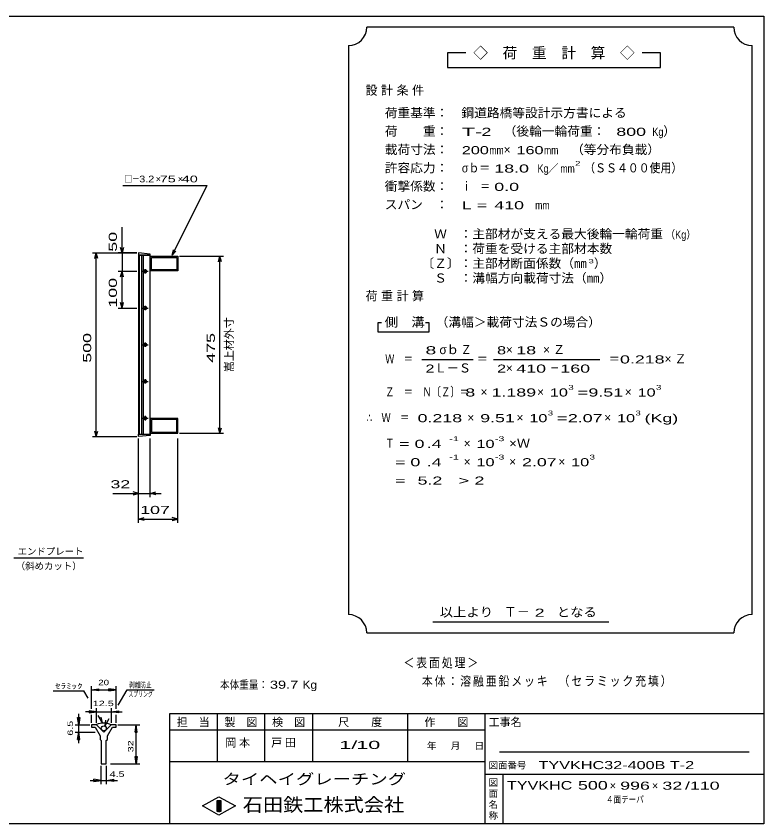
# Model space of a CAD drawing. Units: millimetres, scale not verified. Extents: x -1820 to 1736, y -1282 to 1048.
# Drawn here: x -301 to 1736, y -1152 to 1048 of the extents above; entities that cross this region are included whole.
import ezdxf
from ezdxf.enums import TextEntityAlignment as Align

# ---------------------------------------------------------------- set-up
doc = ezdxf.new("R2010")
doc.units = ezdxf.units.MM
doc.header["$LTSCALE"] = 10
for name, color, linetype, lineweight in [('CADPAC_LAYER_0000', 150, 'Continuous', 25), ('CADPAC_LAYER_0016', 3, 'Continuous', 25), ('CADPAC_LAYER_0022', 2, 'Continuous', 25), ('CADPAC_LAYER_0032', 4, 'Continuous', 25)]:
    doc.layers.add(name, color=color, linetype=linetype, lineweight=lineweight)
doc.styles.add('ベクトル', font='')
doc.styles.get('ベクトル').set_extended_font_data('ベクトル')

msp = doc.modelspace()

# ---------------------------------------------------------------- linework, layer by layer
at = {"layer": 'CADPAC_LAYER_0000'}
for p, q in [((-1724, 1048.5), (1736, 1048.5)), ((1736, 1048.5), (1736, -1151.5)), ((1736, -851.5), (116, -851.5)), ((116, -851.5), (116, -1151.5)), ((246, -851.5), (246, -981.5)), ((376, -981.5), (376, -851.5)), ((506, -851.5), (506, -981.5)), ((766, -981.5), (766, -851.5)), ((976, -851.5), (976, -1151.5)), ((976, -896.5), (116, -896.5)), ((1696, -956.5), (1016, -956.5)), ((116, -981.5), (976, -981.5)), ((976, -1016.5), (1736, -1016.5)), ((1026, -1151.5), (1026, -1016.5)), ((206, -1102.5), (251, -1077.5)), ((251, -1077.5), (296, -1102.5)), ((246, -1087.5), (256, -1087.5)), ((246, -1117.5), (246, -1087.5)), ((246, -1087.5), (248, -1087.5)), ((248, -1087.5), (248, -1117.5)), ((250, -1117.5), (250, -1087.5)), ((250, -1087.5), (252, -1087.5)), ((252, -1087.5), (252, -1117.5)), ((254, -1117.5), (254, -1087.5)), ((254, -1087.5), (256, -1087.5)), ((256, -1087.5), (256, -1117.5)), ((256, -1087.5), (256, -1117.5)), ((251, -1127.5), (206, -1102.5)), ((256, -1117.5), (246, -1117.5)), ((248, -1117.5), (250, -1117.5)), ((296, -1102.5), (251, -1127.5)), ((252, -1117.5), (254, -1117.5)), ((1736, -1151.5), (-1724, -1151.5))]:
    msp.add_line(p, q, dxfattribs=at)
at = {"layer": 'CADPAC_LAYER_0016'}
for p, q in [((64, 400.5), (32, 403.5)), ((32, 403.5), (32, 397.5)), ((32, 397.5), (64, 397.5)), ((32, 397.5), (32, -90.5)), ((64, 397.5), (32, 397.5)), ((34, 397.5), (34, -90.5)), ((41, -90.5), (41, 397.5)), ((45, 397.5), (45, -90.5)), ((64, 397.5), (64, 400.5)), ((64, -90.5), (64, 397.5)), ((64, 394.5), (139, 394.5)), ((64, 354.5), (64, 394.5)), ((67, 391.5), (136, 391.5)), ((67, 357.5), (67, 391.5)), ((136, 391.5), (136, 357.5)), ((139, 394.5), (139, 354.5)), ((42, 353.5), (58, 353.5)), ((52, 356.5), (48, 356.5)), ((50, 359.5), (50, 347.5)), ((139, 354.5), (64, 354.5)), ((136, 357.5), (67, 357.5)), ((48, 350.5), (52, 350.5)), ((42, 253.5), (58, 253.5)), ((52, 256.5), (48, 256.5)), ((48, 250.5), (52, 250.5)), ((50, 259.5), (50, 247.5)), ((52, 156.5), (48, 156.5)), ((50, 159.5), (50, 147.5)), ((42, 153.5), (58, 153.5)), ((48, 150.5), (52, 150.5)), ((42, 53.5), (58, 53.5)), ((52, 56.5), (48, 56.5)), ((48, 50.5), (52, 50.5)), ((50, 59.5), (50, 47.5)), ((52, -43.5), (48, -43.5)), ((50, -40.5), (50, -52.5)), ((42, -46.5), (58, -46.5)), ((48, -49.5), (52, -49.5)), ((139, -47.5), (64, -47.5)), ((64, -47.5), (64, -87.5)), ((136, -50.5), (67, -50.5)), ((67, -50.5), (67, -84.5)), ((136, -84.5), (136, -50.5)), ((139, -87.5), (139, -47.5)), ((64, -87.5), (139, -87.5)), ((67, -84.5), (136, -84.5)), ((32, -90.5), (64, -90.5)), ((32, -96.5), (32, -90.5)), ((32, -90.5), (64, -90.5)), ((64, -93.5), (32, -96.5)), ((64, -90.5), (64, -93.5))]:
    msp.add_line(p, q, dxfattribs=at)
for centre, radius, start, end in [((48, 353.5), 3, 90, 270), ((50, 353.5), 4, 46.6, 133.4), ((52, 353.5), 3, 270, 90), ((50, 353.5), 4, 226.6, 313.4), ((48, 253.5), 3, 90, 270), ((50, 253.5), 4, 46.6, 133.4), ((50, 253.5), 4, 226.6, 313.4), ((52, 253.5), 3, 270, 90), ((48, 153.5), 3, 90, 270), ((50, 153.5), 4, 46.6, 133.4), ((52, 153.5), 3, 270, 90), ((50, 153.5), 4, 226.6, 313.4), ((48, 53.5), 3, 90, 270), ((50, 53.5), 4, 46.6, 133.4), ((50, 53.5), 4, 226.6, 313.4), ((52, 53.5), 3, 270, 90), ((48, -46.5), 3, 90, 270), ((50, -46.5), 4, 46.6, 133.4), ((52, -46.5), 3, 270, 90), ((50, -46.5), 4, 226.6, 313.4)]:
    msp.add_arc(centre, radius, start, end, dxfattribs=at)
at = {"layer": 'CADPAC_LAYER_0022', "color": 4}
for p, q in [((1654, 1018.5), (654, 1018.5)), ((604, 968.5), (604, -581.5)), ((1704, -581.5), (1704, 968.5)), ((924, 948.5), (874, 948.5)), ((874, 948.5), (874, 908.5)), ((1454, 948.5), (1404, 948.5)), ((1454, 908.5), (1454, 948.5)), ((874, 908.5), (1454, 908.5)), ((-11, 587.5), (219, 587.5)), ((124, 397.5), (219, 587.5)), ((-13, 403.5), (-13, 473.5)), ((-13, 403.5), (-17, 418.5)), ((-9, 418.5), (-13, 403.5)), ((-93, 403.5), (27, 403.5)), ((-87, 388.5), (-83, 403.5)), ((-79, 388.5), (-83, 403.5)), ((-83, -96.5), (-83, 403.5)), ((27, 403.5), (-23, 403.5)), ((-13, 403.5), (-13, 353.5)), ((124, 397.5), (127, 412.1)), ((124, 397.5), (134, 408.5)), ((144, 394.5), (264, 394.5)), ((250, 379.5), (254, 394.5)), ((258, 379.5), (254, 394.5)), ((254, -87.5), (254, 394.5)), ((-23, 353.5), (27, 353.5)), ((-17, 338.5), (-13, 353.5)), ((-9, 338.5), (-13, 353.5)), ((-13, 253.5), (-13, 353.5)), ((-13, 253.5), (-17, 268.5)), ((-13, 253.5), (-9, 268.5)), ((-23, 253.5), (27, 253.5)), ((694, 213.5), (684, 213.5)), ((684, 213.5), (684, 188.5)), ((824, 213.5), (814, 213.5)), ((824, 188.5), (824, 213.5)), ((684, 188.5), (824, 188.5)), ((804, 113.5), (944, 113.5)), ((999, 113.5), (1289, 113.5)), ((-83, -96.5), (-87, -81.5)), ((-83, -96.5), (-79, -81.5)), ((144, -87.5), (264, -87.5)), ((254, -87.5), (250, -72.5)), ((254, -87.5), (258, -72.5)), ((-93, -96.5), (27, -96.5)), ((32, -261.5), (32, -101.5)), ((32, -331.5), (32, -101.5)), ((64, -261.5), (64, -101.5)), ((139, -331.5), (139, -101.5)), ((-38, -251.5), (32, -251.5)), ((32, -251.5), (17, -247.5)), ((17, -255.5), (32, -251.5)), ((32, -251.5), (64, -251.5)), ((64, -251.5), (79, -247.5)), ((79, -255.5), (64, -251.5)), ((64, -251.5), (94, -251.5)), ((32, -321.5), (47, -317.5)), ((47, -325.5), (32, -321.5)), ((32, -321.5), (139, -321.5)), ((139, -321.5), (124, -317.5)), ((124, -325.5), (139, -321.5)), ((-307.5, -426.9), (-117.5, -426.9)), ((834, -601.5), (1314, -601.5)), ((654, -631.5), (1654, -631.5))]:
    msp.add_line(p, q, dxfattribs=at)
for centre, start, end in [((604, 1018.5), 270, 0), ((1704, 1018.5), 180, 270), ((604, -631.5), 0, 90), ((1704, -631.5), 90, 180)]:
    msp.add_arc(centre, 50, start, end, dxfattribs=at)
at = {"layer": 'CADPAC_LAYER_0032'}
for p, q in [((-200.33, -789.5), (-117, -789.5)), ((-105.33, -809.5), (-117, -789.5)), ((-96, -838.5), (-96, -776.5)), ((-96, -786.5), (-76, -783.5)), ((-76, -789.5), (-96, -786.5)), ((-96, -786.5), (-29.33, -786.5)), ((-76, -789.5), (-76, -783.5)), ((-29.33, -786.5), (-49.33, -783.5)), ((-49.33, -789.5), (-49.33, -783.5)), ((-49.33, -789.5), (-29.33, -786.5)), ((-29.33, -838.5), (-29.33, -776.5)), ((-23.33, -828.17), (1, -786.17)), ((1, -786.17), (74.34, -786.17)), ((-131, -881.5), (-131, -851.5)), ((-82.67, -846.5), (-112.67, -846.5)), ((-82.67, -846.5), (-102.67, -843.5)), ((-102.67, -843.5), (-102.67, -849.5)), ((-102.67, -849.5), (-82.67, -846.5)), ((-96, -876.5), (-96, -854.5)), ((-82.67, -876.5), (-82.67, -836.5)), ((-82.67, -846.5), (-42.67, -846.5)), ((-66, -876.5), (-77.67, -856.5)), ((-42.67, -836.5), (-42.67, -876.5)), ((-42.67, -846.5), (-22.67, -843.5)), ((-22.67, -849.5), (-42.67, -846.5)), ((-42.67, -846.5), (-12.67, -846.5)), ((-29.33, -876.5), (-29.33, -854.5)), ((-22.67, -843.5), (-22.67, -849.5)), ((-131, -881.5), (-134, -861.5)), ((-134, -861.5), (-128, -861.5)), ((-128, -861.5), (-131, -881.5)), ((-66, -876.5), (-69.67, -860.83)), ((-59.33, -884.83), (-48, -864.83)), ((-59.33, -884.83), (-57, -868.83)), ((-141, -881.5), (-101, -881.5)), ((-141, -901.5), (-86, -901.5)), ((-134, -921.5), (-131, -901.5)), ((-131, -901.5), (-131, -881.5)), ((-128, -921.5), (-131, -901.5)), ((-131, -931.5), (-131, -901.5)), ((-96, -881.5), (-96, -888.17)), ((-82.67, -881.5), (-96, -881.5)), ((-96, -888.17), (-86, -888.17)), ((-86, -888.17), (-72.67, -911.5)), ((-62.67, -901.5), (-82.67, -881.5)), ((-42.67, -881.5), (-62.67, -901.5)), ((-52.67, -911.5), (-39.33, -888.17)), ((-29.33, -881.5), (-42.67, -881.5)), ((-39.33, -888.17), (-29.33, -888.17)), ((-29.33, -888.17), (-29.33, -881.5)), ((-24.33, -881.5), (35.67, -881.5)), ((22.67, -901.5), (25.67, -881.5)), ((22.67, -901.5), (28.67, -901.5)), ((28.67, -901.5), (25.67, -881.5)), ((25.67, -988.17), (25.67, -881.5)), ((-134, -921.5), (-128, -921.5)), ((-72.67, -911.5), (-72.67, -921.5)), ((-72.67, -921.5), (-69.33, -924.83)), ((-56, -924.83), (-52.67, -921.5)), ((-52.67, -921.5), (-52.67, -911.5)), ((-69.33, -924.83), (-69.33, -988.17)), ((-56, -988.17), (-56, -924.83)), ((-69.33, -988.17), (-56, -988.17)), ((-44.33, -988.17), (35.67, -988.17)), ((25.67, -988.17), (22.67, -968.17)), ((22.67, -968.17), (28.67, -968.17)), ((28.67, -968.17), (25.67, -988.17)), ((-70.17, -1043.17), (-70.17, -993.17)), ((-55.17, -1043.17), (-55.17, -993.17)), ((-100.17, -1033.17), (-70.17, -1033.17)), ((-70.17, -1033.17), (-90.17, -1030.17)), ((-90.17, -1036.17), (-90.17, -1030.17)), ((-90.17, -1036.17), (-70.17, -1033.17)), ((-70.17, -1033.17), (-55.17, -1033.17)), ((-55.17, -1033.17), (-35.17, -1030.17)), ((-35.17, -1036.17), (-55.17, -1033.17)), ((-55.17, -1033.17), (-25.17, -1033.17)), ((-35.17, -1036.17), (-35.17, -1030.17))]:
    msp.add_line(p, q, dxfattribs=at)
msp.add_circle((-62.67, -891.5), 6.67, dxfattribs=at)
msp.add_arc((-63, -927.18), 50, 66, 113, dxfattribs=at)

# ---------------------------------------------------------------- texts
at = {"layer": 'CADPAC_LAYER_0000', "style": 'ベクトル'}
for s, height, p in [('担\u3000当', 21.99, (136, -874.5)), ('製\u3000図', 21.99, (266, -874.5)), ('検\u3000図', 21.99, (396, -874.5)), ('尺\u3000\u3000度', 21.99, (576, -874.5)), ('作\u3000\u3000図', 21.99, (811, -874.5)), ('工事名', 21.99, (986, -874.5)), ('年', 18.33, (818, -939)), ('月', 18.33, (883, -939)), ('日', 18.33, (948, -939)), ('図面番号', 18.33, (986, -992)), ('図', 18.33, (986, -1039)), ('面', 18.33, (986, -1069)), ('名', 18.33, (986, -1099)), ('称', 18.33, (986, -1129))]:
    msp.add_text(s, height=height, dxfattribs=at).set_placement(p, align=Align.MIDDLE_LEFT)
at = {"layer": 'CADPAC_LAYER_0000', "color": 222, "style": 'ベクトル'}
for s, height, width, p in [('タイヘイグレーチング', 29.33, 1.25, (261, -1029.5)), ('石田鉄工株式会社', 36.66, 1.1, (316, -1099.5))]:
    msp.add_text(s, height=height, dxfattribs=dict(at, width=width)).set_placement(p, align=Align.MIDDLE_LEFT)
at = {"layer": 'CADPAC_LAYER_0022', "style": 'ベクトル'}
for s, height, p in [('◇\u3000荷\u3000重\u3000計\u3000算\u3000◇', 29.33, (944, 948.5)), ('）', 24.19, (1462, 735)), ('×', 24.19, (1027, 685)), ('／', 21.99, (1146.5, 633.5)), ('×', 18.33, (79, 605)), ('×', 18.33, (139, 605)), ('）', 24.19, (1273, 375)), ('σｂ', 24.19, (852, 140)), ('×', 24.19, (1033, 140)), ('Ｌ－Ｓ', 24.19, (839, 90)), ('×', 24.19, (1033, 90)), ('×', 24.19, (964, 25)), ('×', 24.19, (1118, 25)), ('×', 24.19, (1357, 25)), ('×', 24.19, (928, -45)), ('×', 24.19, (1062, -45)), ('×', 24.19, (1301, -45)), ('×', 24.19, (918, -115)), ('×', 24.19, (918, -165)), ('×', 24.19, (1042, -165)), ('×', 24.19, (1176, -165)), ('エンドプレート', 18.33, (-297.5, -409.4)), ('（斜めカット）', 18.33, (-302.5, -449.4)), ('Ｔ－', 25.66, (1028, -574)), ('×', 21.99, (1316, -1047.5)), ('×', 21.99, (1431, -1047.5))]:
    msp.add_text(s, height=height, dxfattribs=at).set_placement(p, align=Align.MIDDLE_LEFT)
for s, height, width, p in [('荷重基準：\u3000', 24.19, 1.05, (703, 785)), ('鋼道路橋等設計示方書による', 24.19, 1.05, (912, 785)), ('荷\u3000\u3000重：\u3000', 24.19, 1.05, (703, 735)), ('（後輪一輪荷重：', 24.19, 1.05, (1027, 735)), ('T-', 21.99, 2, (913, 733.5)), (' 2 ', 21.99, 1.65, (953, 733.5)), ('  800', 21.99, 1.65, (1307, 733.5)), ('Kg', 21.99, 0.85, (1432, 733.5)), ('載荷寸法：\u3000', 24.19, 1.05, (703, 685)), ('200', 21.99, 1.5, (913, 683.5)), ('mm', 21.99, 0.8, (988, 683.5)), ('160', 21.99, 1.5, (1062, 683.5)), ('mm', 21.99, 0.8, (1137, 683.5)), ('\u3000（等分布負載）', 24.19, 1.05, (1176, 685)), ('許容応力：\u3000', 24.19, 1.05, (703, 635)), ('σｂ＝', 24.19, 0.9, (913, 635)), (' 18.0', 21.99, 1.65, (988, 633.5)), ('Kg', 21.99, 0.85, (1119, 633.5)), ('mm', 21.99, 0.8, (1181.5, 633.5)), ('2', 13.2, 1.5, (1221.5, 647.5)), ('（ＳＳ４００使用）', 24.19, 0.9, (1246.5, 635)), ('□－', 18.33, 0.8, (-6, 605)), ('3.2', 18.33, 1.2, (34, 605)), (' 75 ', 18.33, 1.6, (79, 605)), (' 40 ', 18.33, 1.6, (139, 605)), ('衝撃係数：\u3000', 24.19, 1.05, (703, 585)), ('ｉ\u3000＝', 24.19, 0.75, (913, 585)), (' 0.0', 21.99, 1.65, (988, 583.5)), ('スパン\u3000：\u3000', 24.19, 1.05, (703, 535)), ('L =', 21.99, 1.65, (913, 533.5)), (' 410 ', 21.99, 1.65, (988, 533.5)), ('mm', 21.99, 0.8, (1113, 533.5)), ('\u3000Ｗ\u3000：主部材が支える最大後輪一輪荷重', 24.19, 1.05, (803, 455)), ('（Kg）', 21.99, 0.85, (1468, 453.5)), ('\u3000Ｎ\u3000：荷重を受ける主部材本数', 24.19, 1.05, (803, 415)), ('〔Ｚ〕：主部材断面係数（㎜', 24.19, 1.05, (803, 375)), ('3', 11, 1.8, (1258, 381)), ('\u3000Ｓ\u3000：溝幅方向載荷寸法（㎜）', 24.19, 1.05, (803, 335)), ('側\u3000溝', 24.19, 1.1, (703, 215)), ('\u3000（溝幅＞載荷寸法Ｓの場合）', 24.19, 1.05, (807, 215)), ('8', 21.99, 1.8, (814, 138.5)), ('Ｚ', 24.19, 0.9, (910, 140)), ('8', 21.99, 1.5, (1009, 138.5)), (' 18 ', 21.99, 1.65, (1048, 138.5)), ('Ｗ\u3000＝', 24.19, 0.75, (704, 115)), ('＝', 24.19, 0.9, (954, 115)), ('＝', 24.19, 0.9, (1314, 115)), ('0.218', 21.99, 1.65, (1344, 113.5)), ('2', 21.99, 1.5, (814, 88.5)), ('2', 21.99, 1.5, (1009, 88.5)), (' 410 ', 21.99, 1.65, (1048, 88.5)), ('－', 24.19, 0.75, (1153, 90)), (' 160 ', 21.99, 1.65, (1168, 88.5)), ('3', 13.2, 1.5, (1203, 37.5)), ('3', 13.2, 1.5, (1442, 37.5)), ('Ｚ\u3000＝\u3000Ｎ〔Ｚ〕＝', 24.19, 0.75, (704, 25)), (' 8 ', 21.99, 1.65, (909, 23.5)), ('1.189', 21.99, 1.65, (994, 23.5)), ('10', 21.99, 1.5, (1153, 23.5)), ('=', 21.99, 1.7, (1228, 23.5)), ('9.51', 21.99, 1.65, (1258, 23.5)), ('10', 21.99, 1.5, (1392, 23.5)), ('∴\u3000Ｗ\u3000＝', 24.19, 0.75, (654, -45)), (' 0.218', 21.99, 1.65, (779, -46.5)), ('9.51', 21.99, 1.65, (963, -46.5)), ('10', 21.99, 1.5, (1097, -46.5)), ('3', 13.2, 1.5, (1147, -32.5)), ('=', 21.99, 1.7, (1172, -46.5)), ('2.07', 21.99, 1.65, (1202, -46.5)), ('10', 21.99, 1.5, (1336, -46.5)), ('3', 13.2, 1.5, (1386, -32.5)), ('(Kg)', 21.99, 1.65, (1411, -46.5)), ('Ｔ', 24.19, 0.75, (704, -115)), (' = 0', 21.99, 1.65, (729, -116.5)), (' .4 ', 21.99, 1.65, (804, -116.5)), ('-1', 13.2, 1.65, (879, -102.5)), ('10', 21.99, 1.5, (953, -116.5)), ('-3', 13.2, 1.65, (1003, -102.5)), ('×Ｗ', 24.19, 1.1, (1042, -115)), ('-1', 13.2, 1.65, (879, -152.5)), ('-3', 13.2, 1.65, (1003, -152.5)), ('3', 13.2, 1.5, (1261, -152.5)), ('  = 0', 21.99, 1.65, (704, -166.5)), (' .4 ', 21.99, 1.65, (804, -166.5)), ('10', 21.99, 1.5, (953, -166.5)), ('2.07', 21.99, 1.65, (1077, -166.5)), ('10', 21.99, 1.5, (1211, -166.5)), (' 32 ', 21.99, 1.65, (-58, -226.5)), ('  =', 21.99, 1.65, (704, -216.5)), (' 5.2', 21.99, 1.65, (779, -216.5)), ('>', 21.99, 1.7, (904, -216.5)), (' 2 ', 21.99, 1.65, (934, -216.5)), (' 107 ', 21.99, 1.65, (23, -296.5)), ('以上より\u3000', 24.19, 1.1, (853, -575)), (' 2 ', 21.99, 1.65, (1098, -576.5)), ('となる', 24.19, 1.1, (1172, -575)), ('本体重量：', 21.99, 0.85, (254, -772.5)), (' 39.7', 21.99, 1.35, (379, -772.5)), ('Kg', 21.99, 1.1, (479, -772.5)), ('1/', 21.99, 2, (579, -936.5)), (' 10 ', 21.99, 2, (609, -936.5)), ('TYVKHC32-400B T-2', 21.99, 1.5, (1122, -991.5)), ('TYVKHC', 23.46, 1.4, (1036, -1046.5)), (' 500 ', 23.46, 1.55, (1216, -1046.5)), (' 996 ', 21.99, 1.65, (1331, -1047.5)), (' 32', 21.99, 1.65, (1446, -1047.5)), ('/', 21.99, 1.65, (1521, -1047.5)), (' 110 ', 21.99, 1.65, (1521, -1047.5)), ('４面テーパ', 18.33, 0.8, (1306, -1085))]:
    msp.add_text(s, height=height, dxfattribs=dict(at, width=width)).set_placement(p, align=Align.MIDDLE_LEFT)
at = {"layer": 'CADPAC_LAYER_0022', "style": 'ベクトル', "width": 1.65}
for s, p in [(' 50 ', (-38, 393.5)), (' 100 ', (-38, 241)), (' 500 ', (-108, 91)), (' 475', (229, 91))]:
    msp.add_text(s, height=21.99, rotation=90, dxfattribs=at).set_placement(p, align=Align.MIDDLE_LEFT)
at = {"layer": 'CADPAC_LAYER_0022', "style": 'ベクトル'}
msp.add_text('嵩上材外寸', height=21.99, rotation=90, dxfattribs=at).set_placement((279, 78.5), align=Align.MIDDLE_LEFT)
at = {"layer": 'CADPAC_LAYER_0022', "attachment_point": 4, "style": 'ベクトル'}
for s, insert, char_height in [('\\T1.28;設計条件', (650.5, 845), 24.19), ('\\T1.28;荷重計算', (650.5, 285), 24.19), ('\\T1.42;×Ｚ', (1134.5, 140), 24.19), ('\\T1.42;×Ｚ', (1465.5, 115), 24.19), ('\\T1.17;\\W0.85;＜表面処理＞', (754, -714), 25.66), ('\\T1.17;\\W0.85;本体：溶融亜鉛メッキ', (804, -764), 25.66), ('\\T1.17;\\W0.85;（セラミック充填）', (1176.5, -764), 25.66), ('\\T1.25;岡本\u3000', (268.5, -931.5), 21.99), ('\\T1.25;戸田\u3000', (393.5, -931.5), 21.99)]:
    msp.add_mtext(s, dxfattribs=dict(at, insert=insert, char_height=char_height))
at = {"layer": 'CADPAC_LAYER_0032', "color": 2, "style": 'ベクトル'}
for s, width, p in [('ｾﾗﾐｯｸ', 1.5, (-195.33, -776.5)), ('20', 1.35, (-77.67, -766.5)), ('剥離防止', 0.75, (6, -773.17)), ('スプリング', 0.65, (4.34, -798.17)), ('12.5', 1.5, (-92.67, -823.5)), (' 4.5 ', 1.5, (-55.17, -1016.17))]:
    msp.add_text(s, height=14.66, dxfattribs=dict(at, width=width)).set_placement(p, align=Align.MIDDLE_LEFT)
at = {"layer": 'CADPAC_LAYER_0032', "color": 2, "style": 'ベクトル', "width": 1.5}
for s, p in [('6.5', (-154, -911.5)), (' 32 ', (10.67, -964.83))]:
    msp.add_text(s, height=14.66, rotation=90, dxfattribs=at).set_placement(p, align=Align.MIDDLE_LEFT)

doc.saveas('drawing.dxf')
